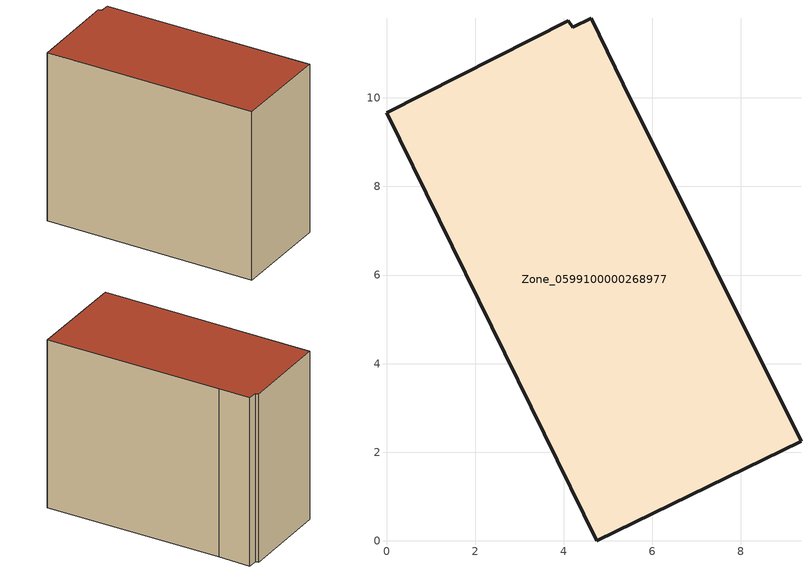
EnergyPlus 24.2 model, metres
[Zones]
Zone_0599100000268977
 floor ground (C_G): 4.1,11.74 4.2,11.59 4.62,11.8 5.34,10.31 9.36,2.25 4.75,0 0,9.66 z0
 wall outside (C_F): 0,9.66 4.75,0 9.36,2.25 5.34,10.31 4.62,11.8 4.2,11.59 4.1,11.74 0,9.66 z0:8.74
 roof outside (C_R): 4.2,11.59 4.1,11.74 0,9.66 4.75,0 9.36,2.25 5.34,10.31 4.62,11.8 z8.74
[BUILDING]
Pand.0599100000268977: North Axis=0; Terrain=City; Loads Convergence Tolerance Value=0.04; Temperature Convergence Tolerance Value=0.4; Solar Distribution=FullExterior; Maximum Number of Warmup Days=25; Minimum Number of Warmup Days=1
[Site:Location]
Rotterdam.The.Hague.AP_ZH_NLD Design_Conditions: Latitude=51.96; Longitude=4.45; Time Zone=1; Elevation=-4.5
[SITE:GROUNDTEMPERATURE:BUILDINGSURFACE]
18, 18, 18, 18, 18, 18, 18, 18, 18, 18, 18, 18
[MATERIAL] Thermal Absorptance=0.9; Solar Absorptance=0.7; Visible Absorptance=0.7
Name | Roughness | Thickness | Conductivity | Density | Specific Heat
G.TI.1965-1974 | MediumSmooth | 0.15 | 0.882353 | 540 | 1210
F.TI.1965-1974 | Rough | 0.3 | 0.697674 | 1920 | 840
R.TI.1965-1974 | MediumRough | 0.2 | 0.232558 | 1500 | 1000
[CONSTRUCTION]
C_G: G.TI.1965-1974
C_F: F.TI.1965-1974
C_R: R.TI.1965-1974
[ZONE]
Zone_0599100000268977: Type=1; Multiplier=1; Ceiling Height=Autocalculate; Volume=Autocalculate; Floor Area=autocalculate; Part of Total Floor Area=Yes
[ZONEINFILTRATION:DESIGNFLOWRATE]
Infil_Zone_0599100000268977: Zone or ZoneList or Space or SpaceList=Zone_0599100000268977; Schedule=AlwaysOn; Design Flow Rate Calculation Method=Flow/Area; Flow Rate per Floor Area=0.003; Constant Term Coefficient=1; Temperature Term Coefficient=0; Velocity Term Coefficient=0; Velocity Squared Term Coefficient=0
[HVACTEMPLATE:ZONE:IDEALLOADSAIRSYSTEM]
Zone_0599100000268977: Maximum Heating Supply Air Temperature=50; Minimum Cooling Supply Air Temperature=13; Maximum Heating Supply Air Humidity Ratio=0.0156; Minimum Cooling Supply Air Humidity Ratio=0.0077; Heating Limit=NoLimit; Cooling Limit=NoLimit; Dehumidification Control Type=ConstantSensibleHeatRatio; Cooling Sensible Heat Ratio=0.7; Dehumidification Setpoint=60; Humidification Control Type=None; Humidification Setpoint=30; Outdoor Air Method=None; Outdoor Air Flow Rate per Person=0.00944; Outdoor Air Flow Rate per Zone Floor Area=0; Outdoor Air Flow Rate per Zone=0; Demand Controlled Ventilation Type=None; Outdoor Air Economizer Type=NoEconomizer; Heat Recovery Type=None; Sensible Heat Recovery Effectiveness=0.7; Latent Heat Recovery Effectiveness=0.65
[ZONECONTROL:THERMOSTAT]
ThermostatControl_Zone_0599100000268977: Zone or ZoneList=Zone_0599100000268977; Control Type Schedule=DualSetpointControlType; Control 1=Thermostat_Zone_0599100000268977; Temperature Difference Between Cutout And Setpoint=0
[THERMOSTATSETPOINT:DUALSETPOINT]
Thermostat_Zone_0599100000268977: Heating Setpoint Temperature Schedule=HeatingSetpoint_Zone_0599100000268977; Cooling Setpoint Temperature Schedule=CoolingSetpoint_Zone_0599100000268977
[SCHEDULE:COMPACT]
HeatingSetpoint_Zone_0599100000268977: Through: 12/31, For: AllDays, Until: 24:00, 21
CoolingSetpoint_Zone_0599100000268977: Through: 12/31, For: AllDays, Until: 24:00, 24
DualSetpointControlType: Through: 12/31, For: AllDays, Until: 24:00, 4
AlwaysOn: Through: 12/31, For: AllDays, Until: 24:00, 1
